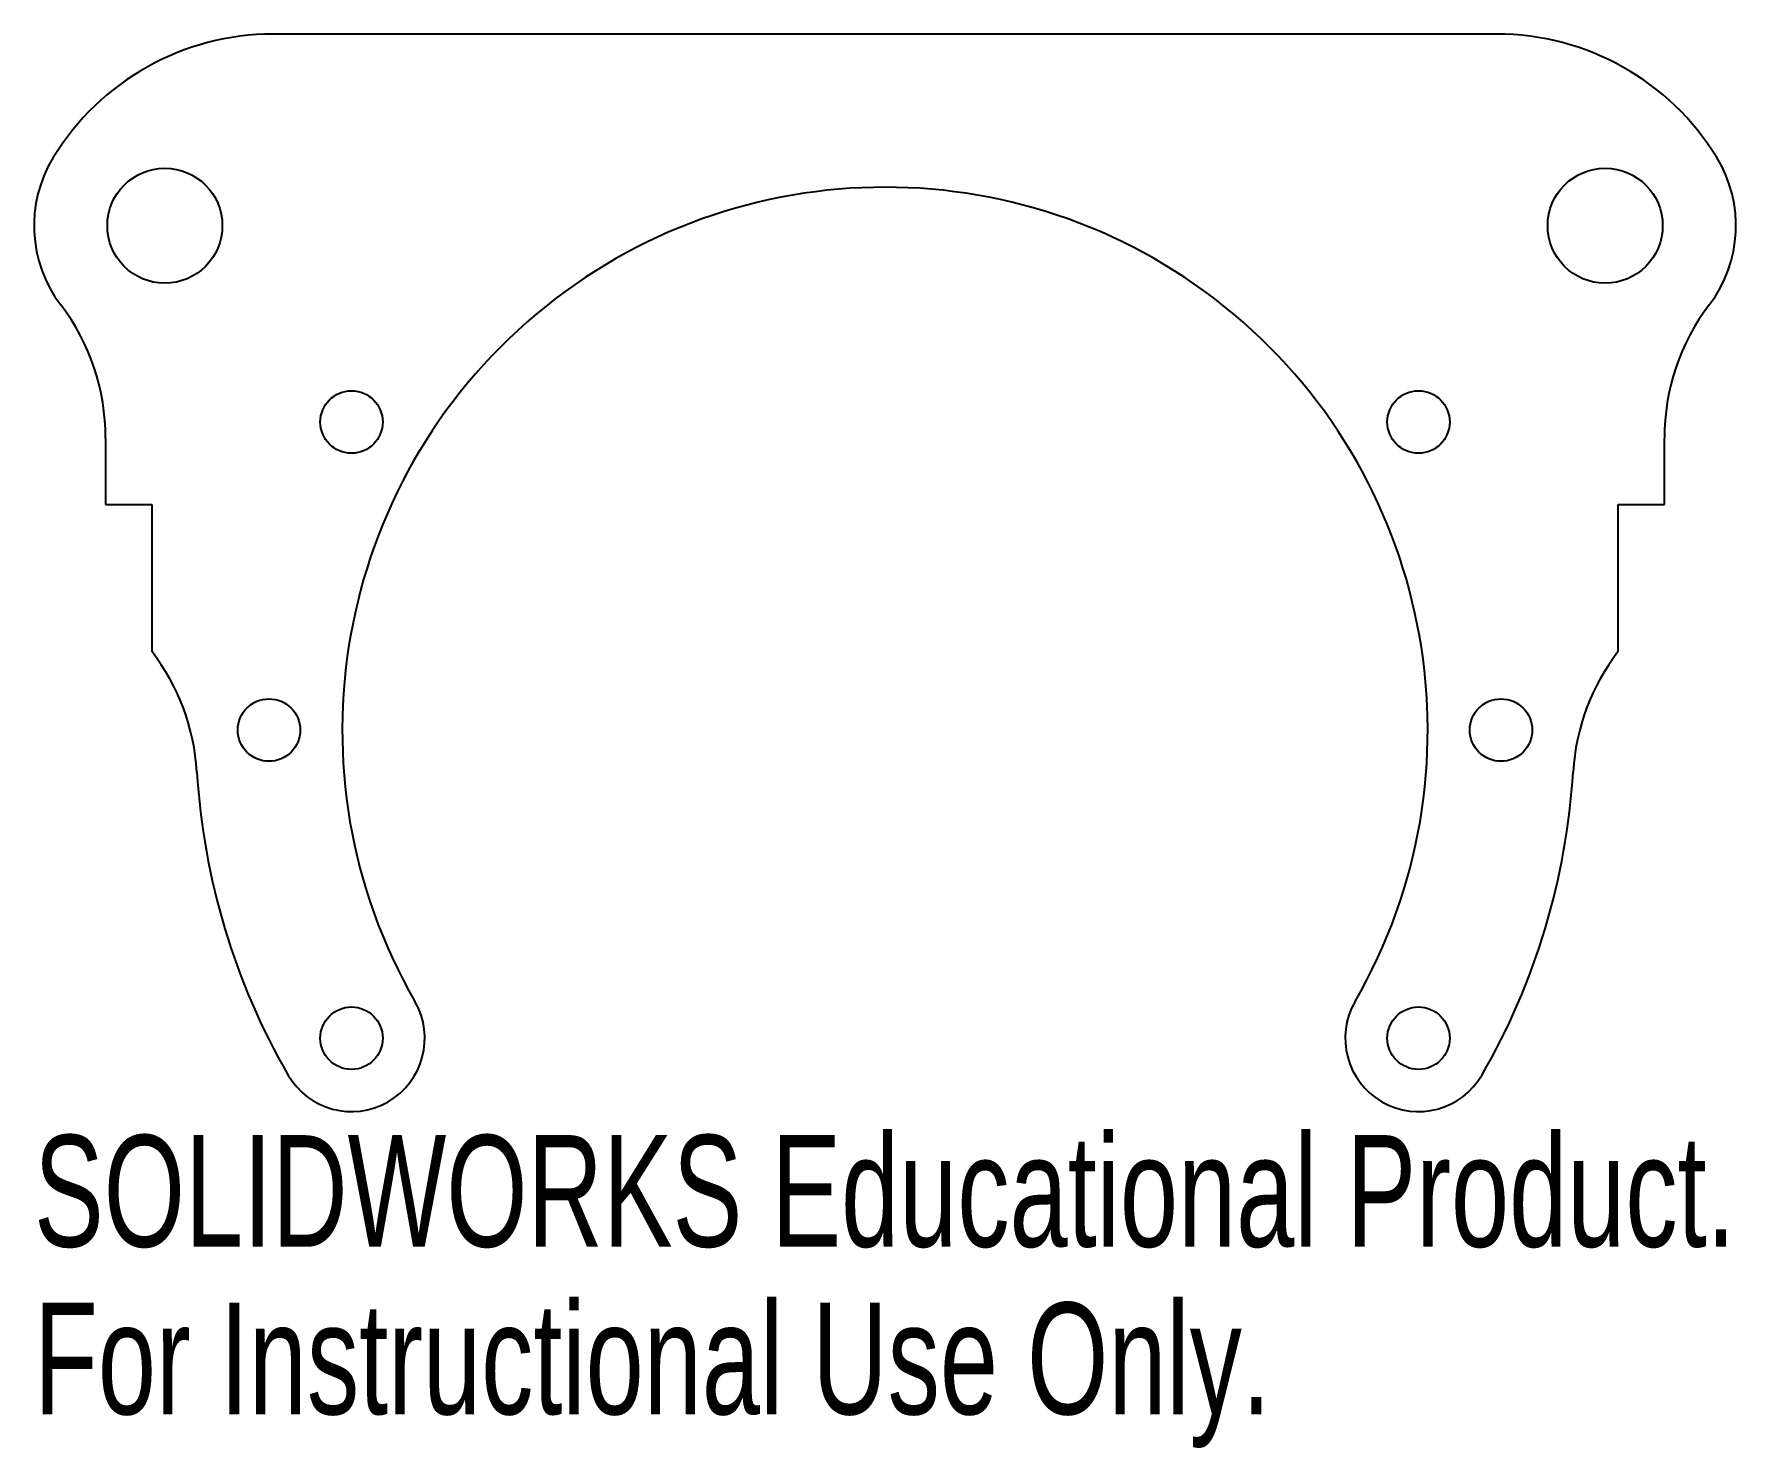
# Model space of a CAD drawing. Header units: inches. Extents: x -1.45 to 1.45, y -1.22 to 1.19.
import ezdxf

# ---------------------------------------------------------------- set-up
doc = ezdxf.new("R2010")
doc.units = ezdxf.units.IN
doc.header["$MEASUREMENT"] = 0
doc.styles.add('SLDTEXTSTYLE0', font='TXT', dxfattribs={"width": 0.7})

msp = doc.modelspace()

# ---------------------------------------------------------------- linework, layer by layer
at = {"color": 7, "linetype": 'Continuous', "lineweight": 25}
for p, q in [((1.0429, 1.1862), (-1.0429, 1.1862)), ((-1.3287, 0.4977), (-1.3287, 0.3844)), ((1.3287, 0.3844), (1.3287, 0.4977)), ((-1.3287, 0.3844), (-1.25, 0.3844)), ((-1.25, 0.3844), (-1.25, 0.1344)), ((1.25, 0.1344), (1.25, 0.3844)), ((1.25, 0.3844), (1.3287, 0.3844))]:
    msp.add_line(p, q, dxfattribs=at)
for centre, radius in [((-1.2277, 0.8596), 0.098), ((1.2277, 0.8596), 0.098), ((-0.9095, 0.5251), 0.0532), ((0.9095, 0.5251), 0.0532), ((-1.0502, 0), 0.0532), ((1.0502, 0), 0.0532), ((-0.9095, -0.5251), 0.0532), ((0.9095, -0.5251), 0.0532)]:
    msp.add_circle(centre, radius, dxfattribs=at)
for centre, radius, start, end in [((-1.0429, 0.7467), 0.4395, 90, 148.5637), ((1.0429, 0.7467), 0.4395, 31.4363, 90), ((-1.2277, 0.8596), 0.223, 148.5637, 217.2419), ((1.2277, 0.8596), 0.223, 322.7581, 31.4363), ((0, 0), 0.9252, 330, 210), ((-1.7037, 0.4977), 0.375, 0, 37.2419), ((1.7037, 0.4977), 0.375, 142.7581, 180), ((-1.5473, -0.0942), 0.375, 3.4823, 37.5434), ((1.5473, -0.0942), 0.375, 142.4566, 176.5177), ((0, 0), 1.1752, 183.4823, 210), ((0, 0), 1.1752, 330, 356.5177), ((-0.9095, -0.5251), 0.125, 210, 30), ((0.9095, -0.5251), 0.125, 150, 330)]:
    msp.add_arc(centre, radius, start, end, dxfattribs=at)

# ---------------------------------------------------------------- texts
at = {"color": 7, "linetype": 'Continuous', "char_height": 0.1903, "attachment_point": 1, "style": 'SLDTEXTSTYLE0'}
for s, insert in [('SOLIDWORKS Educational Product.', (-1.4507, -0.6902)), ('For Instructional Use Only.', (-1.4507, -0.9757))]:
    msp.add_mtext(s, dxfattribs=dict(at, insert=insert))

doc.saveas('drawing.dxf')
